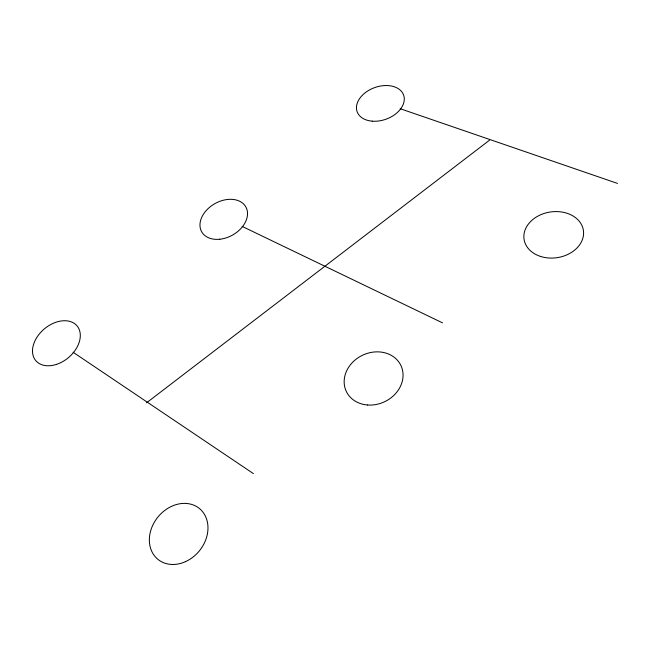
<?xml version="1.0" encoding="UTF-8"?>
<svg xmlns="http://www.w3.org/2000/svg" width="650" height="650" viewBox="0 0 650 650"><rect width="100%" height="100%" fill="white"/><g stroke="black" fill="none" stroke-linecap="round" stroke-linejoin="round"><path stroke-width="0.97" d="M146.599 402.781L489.58 140.148M400.173 108.704L617.5 183.406M242.117 226.387L442.544 322.871M73.084 352.235L253.427 473.631M185.453 561.665A32.817 26.748 -50.9 0 0 199.956 508.966A32.817 26.748 -50.9 0 0 150.572 531.156A32.817 26.748 -50.9 0 0 185.453 561.665M56.485 364.382A26.975 18.752 -40.1 0 0 77.058 325.902A26.975 18.752 -40.1 0 0 35.661 339.454A26.975 18.752 -40.1 0 0 56.485 364.382M367.518 404.991A30.225 25.732 -25.4 0 0 401.611 367.136A30.225 25.732 -25.4 0 0 351.699 363.277A30.225 25.732 -25.4 0 0 367.518 404.991M219.822 239.232A25.35 18.037 -29.4 0 0 246.041 207.285A25.35 18.037 -29.4 0 0 205.384 211.526A25.35 18.037 -29.4 0 0 219.822 239.232M540.451 256.401A29.998 23.083 -8.5 0 0 583.538 231.595A29.998 23.083 -8.5 0 0 537.209 216.507A29.998 23.083 -8.5 0 0 540.451 256.401M372.141 121.16A24.692 16.794 -19.7 0 0 403.934 96.127A24.692 16.794 -19.7 0 0 365.024 92.885A24.692 16.794 -19.7 0 0 372.141 121.16"/></g></svg>
